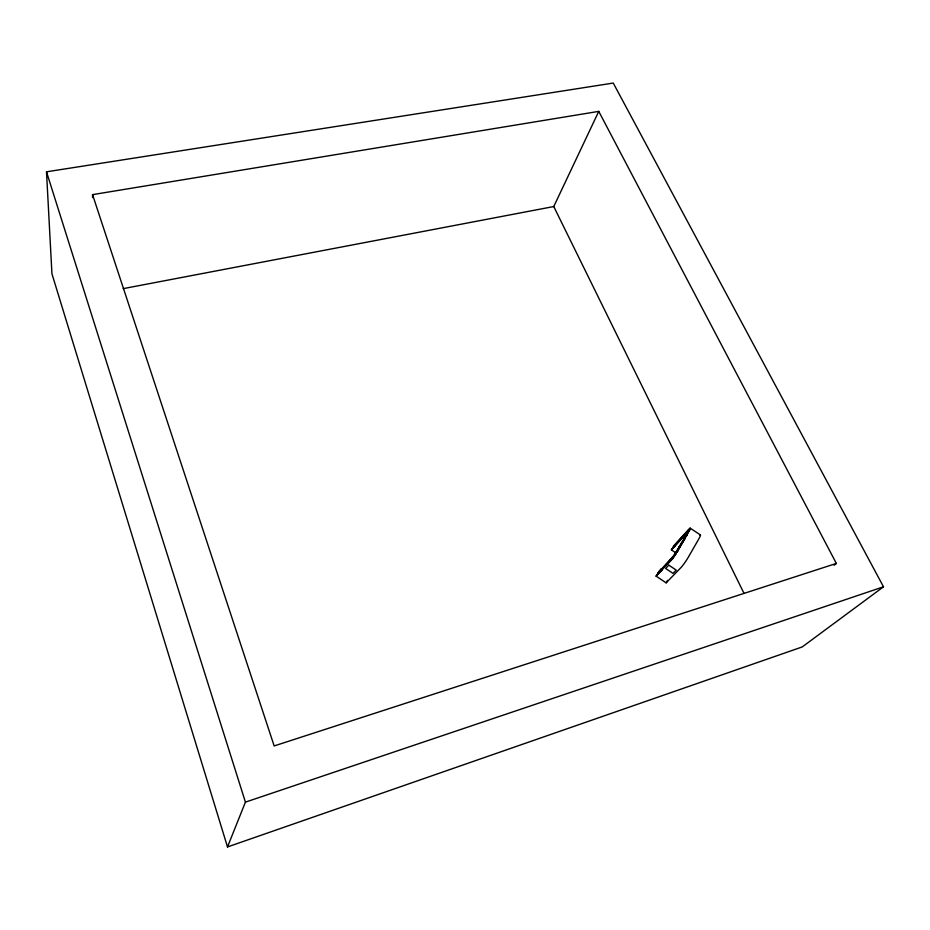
<?xml version="1.0" encoding="UTF-8"?>
<svg xmlns="http://www.w3.org/2000/svg" width="930" height="930" viewBox="0 0 930 930"><rect width="100%" height="100%" fill="white"/><g stroke="black" fill="none" stroke-linecap="round" stroke-linejoin="round"><path stroke-width="1.4" d="M672.274 548.607L674.924 545.48L674.308 546.456M685.026 537.959L676.749 551.432M679.04 548.421L679.226 546.701M227.501 846.939L245.427 802.137L46.5 171.818L613.242 83.061L883.5 586.807L802.23 646.931L227.501 846.939L51.941 273.804L46.5 171.818M744.012 593.375L553.757 206.541L598.757 111.379L92.547 194.637L92.57 197.532M687.421 533.076L688.258 531.018L671.367 549.886L676.005 552.966L677.982 550.862M674.727 546.456L672.541 548.805L673.46 546.317L688.293 530.286A7.277 0.732 -56.1 0 1 689.304 529.612L689.211 530.088A7.277 0.732 -56.1 0 1 688.537 531.542L677.412 550.734A7.347 0.744 -56.2 0 1 674.901 554.71L673.797 556.303A7.347 0.744 -56.2 0 1 671.437 559.255L656.057 576.1L666.147 582.843L667.589 580.343M677.796 550.99L684.713 539.098M686.084 536.715L687.468 534.332M684.736 537.273L687.212 532.634L686.654 533.006M661.869 569.579L657.591 573.473L673.843 555.524L687.107 533.611M673.46 546.317L688.921 529.112A9.381 0.942 -56.1 0 1 688.444 532.169L673.983 556.477M656.824 574.787L657.963 573.717M676.424 551.99L672.506 557.593L657.591 573.473M684.154 539.388C682.969 541.574 685.538 537.238 684.341 539.423M674.18 556.558L675.285 554.966A7.347 0.756 -56.2 0 0 676.377 553.315M673.587 556.989L665.764 565.428M674.32 546.712L686.991 532.832M658.789 572.392L661.497 569.183L660.858 570.183M680.318 539.551L688.665 530.53A7.277 0.732 -56.1 0 1 689.618 529.775M674.936 545.829L672.274 548.63M671.367 549.886L675.11 545.712M656.057 576.1L670.542 560.72A9.463 0.965 -56.2 0 0 678.075 550.025M657.196 575.031L662.067 569.858M668.891 562.615L671.82 559.511A7.347 0.756 -56.2 0 0 673.634 557.291M666.147 582.843L680.911 567.625A9.474 1.058 -56.2 0 0 688.479 556.931L698.767 539.005A9.393 1.035 -56.1 0 0 699.93 535.145M834.105 565.266L836.349 563.429L598.757 111.379M245.427 802.137L883.5 586.807M836.349 563.429L274.164 745.941L92.547 194.637M123.213 288.637L553.757 206.541M690.141 528.135L700.395 534.924M677.365 551.723A7.347 0.756 -56.2 0 1 676.889 552.513M689.595 530.344A7.277 0.732 -56.1 0 1 689.211 531.228M661.23 569.021L658.44 572.264L661.23 569.021M668.81 565.149L665.648 568.474L673.041 573.415L676.238 570.102L668.81 565.149"/></g></svg>
